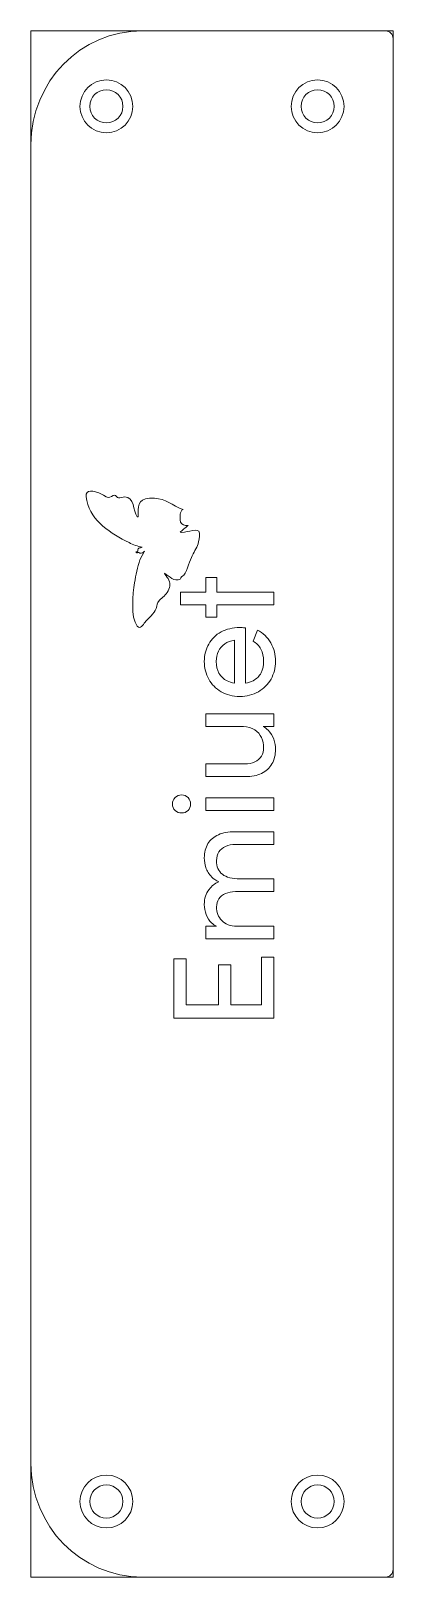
# Model space of a CAD drawing. Header units: millimetres. Extents: x 0 to 24, y -102 to 0.
import ezdxf

# ---------------------------------------------------------------- set-up
doc = ezdxf.new("R2010")
doc.units = ezdxf.units.MM
doc.header["$MEASUREMENT"] = 0
doc.layers.add('レイヤー 1', color=7, linetype='Continuous', lineweight=0)

# ---------------------------------------------------------------- blocks, each defined once
blk = doc.blocks.new('Block_0')
at = {"layer": 'レイヤー 1', "color": 18, "lineweight": 5, "true_color": 0x040000}
for radius in [1.75, 1.1]:
    blk.add_circle((19, -5), radius, dxfattribs=at)
blk = doc.blocks.new('Block_1')
at = {"layer": 'レイヤー 1', "color": 18, "lineweight": 5, "true_color": 0x040000}
for radius in [1.75, 1.1]:
    blk.add_circle((5, -5), radius, dxfattribs=at)
blk = doc.blocks.new('Block_2')
at = {"layer": 'レイヤー 1', "color": 18, "lineweight": 5, "true_color": 0x040000}
for radius in [1.75, 1.1]:
    blk.add_circle((5, -97.4), radius, dxfattribs=at)
blk = doc.blocks.new('Block_3')
at = {"layer": 'レイヤー 1', "color": 18, "lineweight": 5, "true_color": 0x040000}
for radius in [1.75, 1.1]:
    blk.add_circle((19, -97.4), radius, dxfattribs=at)

msp = doc.modelspace()

# ---------------------------------------------------------------- linework, layer by layer
at = {"layer": 'レイヤー 1', "color": 18, "lineweight": 5, "true_color": 0x040000}
for points in [[(24, -102.4), (0, -102.4), (0, 0), (24, 0)], [(11.6, -38.84), (12.33, -38.84), (12.33, -38.02), (16.1, -38.02), (16.1, -37.18), (12.33, -37.18), (12.33, -36.21), (11.6, -36.21), (11.6, -37.18), (9.91, -37.18), (9.91, -38.02), (11.6, -38.02)], [(11.6, -51.64), (16.1, -51.64), (16.1, -50.8), (11.6, -50.8)], [(15.29, -64.51), (13.25, -64.51), (13.25, -61.85), (12.43, -61.85), (12.43, -64.51), (10.28, -64.51), (10.28, -61.46), (9.47, -61.46), (9.47, -65.38), (16.1, -65.38), (16.1, -61.36), (15.29, -61.36)]]:
    msp.add_lwpolyline(points, close=True, dxfattribs=at)
for points, knots in [([(7.37, -102.4), (7.37, -102.4), (23.51, -102.4), (23.51, -102.4), (23.78, -102.4), (24, -102.18), (24, -101.9), (24, -101.9), (24, -0.51), (24, -0.51), (24, -0.23), (23.78, 0), (23.51, 0), (23.51, 0), (7.37, 0), (7.37, 0), (3.3, 0), (0, -3.37), (0, -7.53), (0, -7.53), (0, -94.88), (0, -94.88), (0, -99.04), (3.3, -102.4), (7.37, -102.4)], [0, 0, 0, 0, 1, 1, 1, 2, 2, 2, 3, 3, 3, 4, 4, 4, 5, 5, 5, 6, 6, 6, 7, 7, 7, 8, 8, 8, 8]), ([(4.49, -30.59), (3.91, -30.4), (3.53, -30.37), (3.7, -31.11), (4, -32.5), (5.32, -33.31), (6.5, -33.89), (6.78, -34.03), (7.08, -34.15), (7.38, -34.19), (7.34, -34.26), (7.21, -34.2), (7.14, -34.26), (7.1, -34.3), (7.07, -34.44), (7.07, -34.5), (7.07, -34.5), (6.95, -34.5), (6.95, -34.5), (7.06, -34.65), (7.03, -34.55), (7.1, -34.54), (7.13, -34.53), (7.17, -34.58), (7.22, -34.59), (7.37, -34.62), (7.41, -34.53), (7.53, -34.47), (7.53, -34.47), (7.22, -35.03), (7.22, -35.03), (7.06, -35.52), (6.94, -36.04), (6.87, -36.55), (6.76, -37.27), (6.58, -38.84), (7.05, -39.43), (7.26, -39.69), (7.43, -39.3), (7.55, -39.18), (7.79, -38.91), (8.17, -38.6), (8.29, -38.26), (8.37, -38.04), (8.33, -37.91), (8.51, -37.71), (8.72, -37.5), (8.94, -37.39), (9.09, -37.09), (9.24, -36.77), (9.27, -36.58), (9.09, -36.28), (9.06, -36.22), (8.83, -35.94), (8.85, -35.92), (9.17, -36.1), (9.5, -36.53), (9.9, -36.31), (9.93, -36.19), (10.02, -36.09), (10.14, -36.06), (10.37, -35.68), (10.55, -35.05), (10.69, -34.76), (10.84, -34.42), (11.04, -34.22), (11.11, -33.83), (11.14, -33.69), (11.22, -33.23), (11.12, -33.13), (10.94, -32.96), (10.15, -33.26), (9.89, -33.21), (10.01, -33.07), (10.24, -32.92), (10.42, -32.75), (10.42, -32.75), (10.25, -32.75), (10.25, -32.75), (10.05, -32.75), (9.89, -32.59), (9.89, -32.39), (9.89, -32.39), (9.89, -32.02), (9.89, -32.02), (9.89, -31.88), (9.97, -31.76), (10.09, -31.7), (10, -31.67), (9.92, -31.64), (9.85, -31.61), (9.11, -31.25), (8.78, -30.9), (7.86, -30.96), (7.07, -31.02), (7.07, -31.51), (7.11, -32.18), (7.11, -32.18), (7.05, -32.19), (7.05, -32.19), (6.75, -31.79), (6.88, -30.86), (6.2, -30.87), (6.09, -30.87), (5.92, -30.95), (5.81, -30.93), (5.71, -30.92), (5.65, -30.75), (5.53, -30.75), (5.42, -30.75), (5.27, -30.92), (5.11, -30.9), (4.99, -30.88), (4.66, -30.65), (4.49, -30.59)], [0, 0, 0, 0, 1, 1, 1, 2, 2, 2, 3, 3, 3, 4, 4, 4, 5, 5, 5, 6, 6, 6, 7, 7, 7, 8, 8, 8, 9, 9, 9, 10, 10, 10, 11, 11, 11, 12, 12, 12, 13, 13, 13, 14, 14, 14, 15, 15, 15, 16, 16, 16, 17, 17, 17, 18, 18, 18, 19, 19, 19, 20, 20, 20, 21, 21, 21, 22, 22, 22, 23, 23, 23, 24, 24, 24, 25, 25, 25, 26, 26, 26, 27, 27, 27, 28, 28, 28, 29, 29, 29, 30, 30, 30, 31, 31, 31, 32, 32, 32, 33, 33, 33, 34, 34, 34, 35, 35, 35, 36, 36, 36, 37, 37, 37, 38, 38, 38, 38]), ([(15.89, -40.54), (15.68, -40.16), (15.39, -39.88), (15.01, -39.69), (15.01, -39.69), (14.72, -40.42), (14.72, -40.42), (14.95, -40.54), (15.12, -40.72), (15.24, -40.96), (15.36, -41.19), (15.42, -41.45), (15.42, -41.73), (15.42, -42.03), (15.37, -42.29), (15.25, -42.52), (15.13, -42.74), (14.96, -42.92), (14.73, -43.04), (14.58, -43.12), (14.4, -43.18), (14.21, -43.21), (14.21, -43.21), (14.21, -39.54), (14.21, -39.54), (14.05, -39.53), (13.93, -39.52), (13.84, -39.52), (13.37, -39.52), (12.96, -39.62), (12.6, -39.81), (12.25, -40), (11.98, -40.27), (11.78, -40.61), (11.59, -40.95), (11.49, -41.34), (11.49, -41.76), (11.49, -42.19), (11.59, -42.59), (11.78, -42.94), (11.98, -43.29), (12.25, -43.57), (12.61, -43.77), (12.96, -43.98), (13.37, -44.08), (13.84, -44.08), (14.3, -44.08), (14.71, -43.98), (15.07, -43.77), (15.43, -43.57), (15.72, -43.29), (15.91, -42.93), (16.11, -42.58), (16.21, -42.19), (16.21, -41.76), (16.21, -41.32), (16.11, -40.91), (15.89, -40.54)], [0, 0, 0, 0, 1, 1, 1, 2, 2, 2, 3, 3, 3, 4, 4, 4, 5, 5, 5, 6, 6, 6, 7, 7, 7, 8, 8, 8, 9, 9, 9, 10, 10, 10, 11, 11, 11, 12, 12, 12, 13, 13, 13, 14, 14, 14, 15, 15, 15, 16, 16, 16, 17, 17, 17, 18, 18, 18, 19, 19, 19, 19]), ([(13.49, -43.2), (13.31, -43.17), (13.15, -43.12), (13, -43.05), (12.76, -42.93), (12.58, -42.76), (12.46, -42.54), (12.34, -42.32), (12.28, -42.06), (12.28, -41.76), (12.28, -41.51), (12.33, -41.29), (12.42, -41.09), (12.52, -40.89), (12.66, -40.73), (12.84, -40.6), (13.02, -40.47), (13.24, -40.39), (13.49, -40.36), (13.49, -40.36), (13.49, -43.2), (13.49, -43.2)], [0, 0, 0, 0, 1, 1, 1, 2, 2, 2, 3, 3, 3, 4, 4, 4, 5, 5, 5, 6, 6, 6, 7, 7, 7, 7]), ([(15.72, -46.31), (15.62, -46.21), (15.51, -46.14), (15.39, -46.08), (15.39, -46.08), (16.1, -46.08), (16.1, -46.08), (16.1, -46.08), (16.1, -45.24), (16.1, -45.24), (16.1, -45.24), (11.6, -45.24), (11.6, -45.24), (11.6, -45.24), (11.6, -46.08), (11.6, -46.08), (11.6, -46.08), (14.08, -46.08), (14.08, -46.08), (14.38, -46.09), (14.63, -46.16), (14.83, -46.29), (15.03, -46.43), (15.18, -46.6), (15.28, -46.81), (15.38, -47.02), (15.42, -47.24), (15.42, -47.47), (15.42, -47.68), (15.37, -47.87), (15.27, -48.04), (15.17, -48.2), (15.02, -48.33), (14.84, -48.42), (14.65, -48.51), (14.43, -48.55), (14.18, -48.55), (14.18, -48.55), (11.6, -48.55), (11.6, -48.55), (11.6, -48.55), (11.6, -49.39), (11.6, -49.39), (11.6, -49.39), (14.2, -49.39), (14.2, -49.39), (14.62, -49.39), (14.98, -49.32), (15.28, -49.18), (15.58, -49.03), (15.81, -48.82), (15.97, -48.55), (16.13, -48.28), (16.21, -47.95), (16.21, -47.58), (16.21, -47.37), (16.17, -47.15), (16.09, -46.92), (16.01, -46.69), (15.89, -46.49), (15.72, -46.31)], [0, 0, 0, 0, 1, 1, 1, 2, 2, 2, 3, 3, 3, 4, 4, 4, 5, 5, 5, 6, 6, 6, 7, 7, 7, 8, 8, 8, 9, 9, 9, 10, 10, 10, 11, 11, 11, 12, 12, 12, 13, 13, 13, 14, 14, 14, 15, 15, 15, 16, 16, 16, 17, 17, 17, 18, 18, 18, 19, 19, 19, 20, 20, 20, 20]), ([(10.41, -51.63), (10.29, -51.75), (10.15, -51.8), (9.98, -51.8), (9.81, -51.8), (9.67, -51.75), (9.55, -51.63), (9.44, -51.52), (9.38, -51.38), (9.38, -51.21), (9.38, -51.04), (9.44, -50.9), (9.55, -50.78), (9.67, -50.66), (9.81, -50.6), (9.98, -50.6), (10.15, -50.6), (10.29, -50.66), (10.41, -50.78), (10.52, -50.9), (10.58, -51.04), (10.58, -51.21), (10.58, -51.38), (10.52, -51.52), (10.41, -51.63)], [0, 0, 0, 0, 1, 1, 1, 2, 2, 2, 3, 3, 3, 4, 4, 4, 5, 5, 5, 6, 6, 6, 7, 7, 7, 8, 8, 8, 8]), ([(12.42, -53.24), (12.12, -53.37), (11.89, -53.57), (11.73, -53.83), (11.57, -54.09), (11.49, -54.41), (11.49, -54.78), (11.49, -54.99), (11.52, -55.2), (11.59, -55.42), (11.66, -55.63), (11.79, -55.84), (11.98, -56.04), (12.1, -56.16), (12.26, -56.27), (12.45, -56.36), (12.18, -56.47), (11.97, -56.64), (11.81, -56.86), (11.59, -57.14), (11.49, -57.47), (11.49, -57.85), (11.49, -58.09), (11.53, -58.31), (11.62, -58.53), (11.7, -58.74), (11.82, -58.93), (11.97, -59.08), (12.07, -59.18), (12.18, -59.25), (12.29, -59.3), (12.29, -59.3), (11.6, -59.3), (11.6, -59.3), (11.6, -59.3), (11.6, -60.14), (11.6, -60.14), (11.6, -60.14), (16.1, -60.14), (16.1, -60.14), (16.1, -60.14), (16.1, -59.3), (16.1, -59.3), (16.1, -59.3), (13.66, -59.3), (13.66, -59.3), (13.21, -59.3), (12.87, -59.17), (12.64, -58.92), (12.41, -58.68), (12.3, -58.38), (12.3, -58.02), (12.3, -57.82), (12.35, -57.64), (12.45, -57.49), (12.55, -57.34), (12.7, -57.22), (12.89, -57.13), (13.08, -57.05), (13.3, -57.01), (13.55, -57.01), (13.55, -57.01), (16.1, -57.01), (16.1, -57.01), (16.1, -57.01), (16.1, -56.17), (16.1, -56.17), (16.1, -56.17), (13.85, -56.17), (13.85, -56.17), (13.34, -56.17), (12.95, -56.06), (12.69, -55.86), (12.42, -55.65), (12.29, -55.35), (12.3, -54.95), (12.3, -54.73), (12.35, -54.54), (12.45, -54.38), (12.56, -54.22), (12.71, -54.09), (12.9, -54.01), (13.09, -53.92), (13.3, -53.88), (13.55, -53.88), (13.55, -53.88), (16.1, -53.88), (16.1, -53.88), (16.1, -53.88), (16.1, -53.04), (16.1, -53.04), (16.1, -53.04), (13.5, -53.04), (13.5, -53.04), (13.08, -53.04), (12.71, -53.1), (12.42, -53.24)], [0, 0, 0, 0, 1, 1, 1, 2, 2, 2, 3, 3, 3, 4, 4, 4, 5, 5, 5, 6, 6, 6, 7, 7, 7, 8, 8, 8, 9, 9, 9, 10, 10, 10, 11, 11, 11, 12, 12, 12, 13, 13, 13, 14, 14, 14, 15, 15, 15, 16, 16, 16, 17, 17, 17, 18, 18, 18, 19, 19, 19, 20, 20, 20, 21, 21, 21, 22, 22, 22, 23, 23, 23, 24, 24, 24, 25, 25, 25, 26, 26, 26, 27, 27, 27, 28, 28, 28, 29, 29, 29, 30, 30, 30, 31, 31, 31, 32, 32, 32, 32])]:
    msp.add_open_spline(points, degree=3, knots=knots, dxfattribs=at)

# ---------------------------------------------------------------- block references
at = {"layer": 'レイヤー 1'}
for name in ['Block_1', 'Block_0', 'Block_2', 'Block_3']:
    msp.add_blockref(name, (0, 0), dxfattribs=at)

doc.saveas('drawing.dxf')
